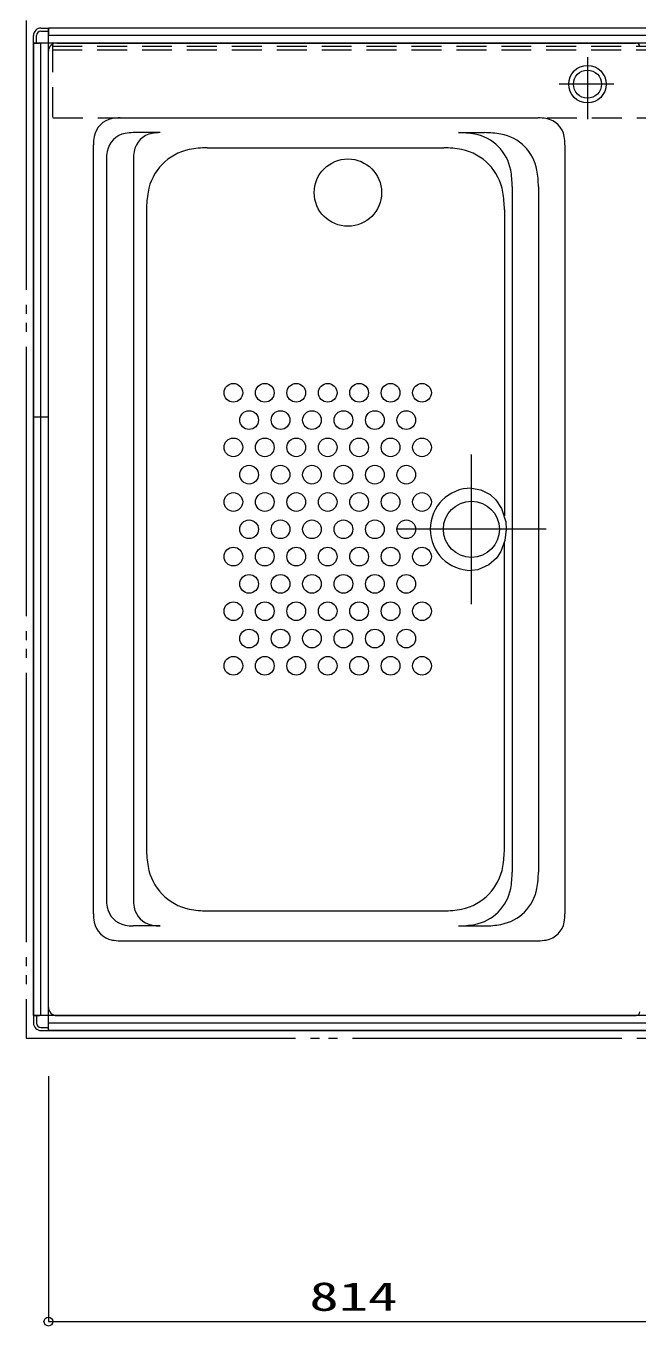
# Model space of a CAD drawing. Units: millimetres on the paper. Extents: x -305 to 305, y -152 to 152.
# Drawn here: x -244.9 to -204.1, y 16.8 to 103.7 of the extents above; entities that cross this region are included whole.
import ezdxf
from ezdxf.enums import TextEntityAlignment as Align

# ---------------------------------------------------------------- set-up
doc = ezdxf.new("R2010")
doc.units = ezdxf.units.MM
for name, pattern in [('DASHED2', [3, 2, -1]), ('LONG_CHAIN', [21, 18, -1, 1, -1]), ('LONG_DOUBLE_CHAIN', [21.8, 18, -1, 0.6, -0.6, 0.6, -1])]:
    doc.linetypes.add(name, pattern=pattern)
doc.layers.add('0-0_0', color=7, linetype='Continuous', lineweight=9)
doc.layers.add('0-1_VIEW0001', color=7, linetype='Continuous', lineweight=9)
doc.styles.add('ＭＳ ゴシック', font='')
doc.styles.get('ＭＳ ゴシック').set_extended_font_data('MS Gothic')

# ---------------------------------------------------------------- blocks, each defined once
blk = doc.blocks.new('_ORIGIN')
at = {"layer": '0-0_0'}
blk.add_line((0, 0), (-1, 0), dxfattribs=at)
blk.add_circle((0, 0), 0.5, dxfattribs=at)

msp = doc.modelspace()

# ---------------------------------------------------------------- linework, layer by layer
at = {"layer": '0-1_VIEW0001'}
for p, q in [((-243.934, 103.573), (-243.434, 103.573)), ((-158.434, 103.573), (-243.434, 103.573)), ((-243.434, 36.573), (-243.434, 103.573)), ((-158.434, 103.573), (-243.434, 103.573)), ((-243.434, 103.573), (-243.434, 103.173)), ((-244.434, 102.573), (-244.434, 103.073)), ((-244.434, 37.573), (-244.434, 102.573)), ((-157.434, 102.573), (-244.434, 102.573)), ((-244.434, 102.573), (-244.434, 37.573)), ((-244.434, 102.573), (-244.034, 102.573)), ((-244.234, 102.573), (-244.234, 103.073)), ((-243.934, 103.373), (-243.434, 103.373)), ((-243.934, 37.573), (-243.934, 102.573)), ((-158.434, 103.073), (-243.434, 103.073)), ((-242.884, 102.574), (-204.184, 102.574)), ((-243.434, 38.123), (-243.434, 102.024)), ((-238.637, 97.574), (-210.732, 97.574)), ((-235.968, 96.582), (-237.767, 96.582)), ((-216.056, 96.582), (-214.306, 96.582)), ((-240.434, 44.371), (-240.434, 95.776)), ((-208.934, 95.776), (-208.934, 44.371)), ((-239.565, 94.784), (-239.565, 45.363)), ((-237.765, 94.784), (-237.765, 45.363)), ((-232.837, 95.573), (-217.032, 95.573)), ((-212.46, 92.987), (-212.46, 47.16)), ((-210.71, 92.987), (-210.71, 47.16)), ((-236.884, 91.434), (-236.884, 48.713)), ((-212.984, 91.44), (-212.984, 70.973)), ((-243.434, 77.573), (-244.434, 77.573)), ((-212.984, 48.707), (-212.984, 69.174)), ((-232.837, 44.573), (-217.032, 44.573)), ((-235.968, 43.565), (-237.767, 43.565)), ((-216.056, 43.565), (-214.306, 43.565)), ((-238.637, 42.573), (-210.732, 42.573)), ((-203.309, 37.573), (-244.434, 37.573)), ((-244.434, 37.573), (-244.434, 37.073)), ((-244.434, 37.573), (-244.034, 37.573)), ((-244.234, 37.573), (-244.234, 37.073)), ((-242.884, 37.573), (-204.184, 37.573)), ((-243.934, 36.773), (-243.434, 36.773)), ((-243.934, 36.573), (-243.434, 36.573)), ((-203.359, 37.073), (-243.434, 37.073)), ((-243.434, 36.573), (-243.434, 36.973)), ((-203.359, 36.573), (-243.434, 36.573)), ((-243.434, 36.573), (-203.359, 36.573)), ((-243.434, 33.533), (-243.434, 17.125)), ((-242.834, 17.125), (-203.334, 17.125))]:
    msp.add_line(p, q, dxfattribs=at)
at = {"layer": '0-1_VIEW0001', "color": 6, "linetype": 'DASHED2'}
for p, q in [((-243.134, 97.623), (-243.134, 102.573)), ((-243.184, 102.373), (-158.684, 102.373)), ((-243.184, 102.123), (-158.684, 102.123)), ((-243.134, 97.573), (-158.684, 97.573))]:
    msp.add_line(p, q, dxfattribs=at)
at = {"layer": '0-1_VIEW0001', "linetype": 'LONG_CHAIN'}
for p, q in [((-207.434, 101.637), (-207.434, 97.481)), ((-205.668, 99.823), (-209.331, 99.823)), ((-215.184, 65.073), (-215.184, 75.073)), ((-210.184, 70.073), (-220.184, 70.073))]:
    msp.add_line(p, q, dxfattribs=at)
at = {"layer": '0-1_VIEW0001', "linetype": 'LONG_DOUBLE_CHAIN'}
msp.add_lwpolyline([(-244.934, 104.073), (-244.934, 36.073), (-203.359, 36.073)], dxfattribs=at)
at = {"layer": '0-1_VIEW0001'}
msp.add_lwpolyline([(-215.184, 72.823), (-214.554, 72.721), (-213.929, 72.389), (-213.56, 72.043), (-213.173, 71.459), (-212.895, 70.574), (-212.856, 70.073), (-212.943, 69.329), (-213.224, 68.591), (-213.517, 68.154), (-214.011, 67.698), (-214.761, 67.369), (-215.184, 67.323)], dxfattribs=at)
for centre, radius in [((-207.434, 99.823), 1.25), ((-207.434, 99.823), 0.94), ((-231.084, 79.198), 0.625), ((-228.984, 79.198), 0.625), ((-226.884, 79.198), 0.625), ((-224.784, 79.198), 0.625), ((-222.684, 79.198), 0.625), ((-220.584, 79.198), 0.625), ((-218.484, 79.198), 0.625), ((-230.034, 77.373), 0.625), ((-227.934, 77.373), 0.625), ((-225.834, 77.373), 0.625), ((-223.734, 77.373), 0.625), ((-221.634, 77.373), 0.625), ((-219.534, 77.373), 0.625), ((-231.084, 75.548), 0.625), ((-228.984, 75.548), 0.625), ((-226.884, 75.548), 0.625), ((-224.784, 75.548), 0.625), ((-222.684, 75.548), 0.625), ((-220.584, 75.548), 0.625), ((-218.484, 75.548), 0.625), ((-230.034, 73.723), 0.625), ((-227.934, 73.723), 0.625), ((-225.834, 73.723), 0.625), ((-223.734, 73.723), 0.625), ((-221.634, 73.723), 0.625), ((-219.534, 73.723), 0.625), ((-231.084, 71.898), 0.625), ((-228.984, 71.898), 0.625), ((-226.884, 71.898), 0.625), ((-224.784, 71.898), 0.625), ((-222.684, 71.898), 0.625), ((-220.584, 71.898), 0.625), ((-218.484, 71.898), 0.625), ((-215.184, 70.073), 1.875), ((-230.034, 70.073), 0.625), ((-227.934, 70.073), 0.625), ((-225.834, 70.073), 0.625), ((-223.734, 70.073), 0.625), ((-221.634, 70.073), 0.625), ((-219.534, 70.073), 0.625), ((-231.084, 68.248), 0.625), ((-228.984, 68.248), 0.625), ((-226.884, 68.248), 0.625), ((-224.784, 68.248), 0.625), ((-222.684, 68.248), 0.625), ((-220.584, 68.248), 0.625), ((-218.484, 68.248), 0.625), ((-230.034, 66.423), 0.625), ((-227.934, 66.423), 0.625), ((-225.834, 66.423), 0.625), ((-223.734, 66.423), 0.625), ((-221.634, 66.423), 0.625), ((-219.534, 66.423), 0.625), ((-231.084, 64.598), 0.625), ((-228.984, 64.598), 0.625), ((-226.884, 64.598), 0.625), ((-224.784, 64.598), 0.625), ((-222.684, 64.598), 0.625), ((-220.584, 64.598), 0.625), ((-218.484, 64.598), 0.625), ((-230.034, 62.773), 0.625), ((-227.934, 62.773), 0.625), ((-225.834, 62.773), 0.625), ((-223.734, 62.773), 0.625), ((-221.634, 62.773), 0.625), ((-219.534, 62.773), 0.625), ((-231.084, 60.948), 0.625), ((-228.984, 60.948), 0.625), ((-226.884, 60.948), 0.625), ((-224.784, 60.948), 0.625), ((-222.684, 60.948), 0.625), ((-220.584, 60.948), 0.625), ((-218.484, 60.948), 0.625)]:
    msp.add_circle(centre, radius, dxfattribs=at)
at = {"layer": '0-1_VIEW0001', "linetype": 'LONG_DOUBLE_CHAIN'}
msp.add_circle((-223.434, 92.573), 2.25, dxfattribs=at)
at = {"layer": '0-1_VIEW0001'}
for centre, radius, start, end in [((-243.934, 103.073), 0.5, 90, 180), ((-243.934, 103.073), 0.3, 90, 180), ((-242.884, 102.024), 0.55, 90, 180.00001), ((-204.184, 102.324), 0.25, 0, 90), ((-238.909, 96.049), 1.5, 100.47531, 169.52468), ((-238.637, 94.574), 3, 90, 100.47531), ((-210.732, 94.574), 3, 79.52468, 90), ((-210.459, 96.049), 1.5, 10.47531, 79.52469), ((-238.04, 95.057), 1.5, 100.47531, 169.52468), ((-237.767, 93.582), 3, 90, 100.47531), ((-236.24, 95.057), 1.5, 100.47531, 169.52468), ((-235.968, 93.582), 3, 90, 100.47531), ((-216.056, 90.582), 6, 79.52469, 90), ((-215.51, 93.532), 3, 10.47531, 79.52468), ((-214.306, 90.582), 6, 79.52469, 90), ((-213.76, 93.532), 3, 10.47531, 79.52468), ((-237.434, 95.776), 3, 169.52468, 180.00001), ((-211.934, 95.776), 3, 0, 10.47531), ((-236.565, 94.784), 3, 169.52468, 180.00001), ((-234.765, 94.784), 3, 169.52468, 180.00001), ((-233.334, 92.023), 3.5, 101.47834, 170.30368), ((-232.837, 89.573), 6, 90, 101.47834), ((-217.032, 89.573), 6, 78.52166, 90), ((-216.534, 92.023), 3.5, 9.69632, 78.52166), ((-218.46, 92.987), 6, 0, 10.47531), ((-216.71, 92.987), 6, 0, 10.47531), ((-229.884, 91.434), 7, 170.30368, 180), ((-219.984, 91.434), 7, 0, 9.69632), ((-215.184, 70.073), 2.75, 90, 270), ((-229.884, 48.713), 7, 179.99999, 189.69632), ((-219.984, 48.713), 7, 350.30368, 0), ((-233.334, 48.123), 3.5, 189.69632, 258.52166), ((-216.534, 48.123), 3.5, 281.47834, 350.30368), ((-218.46, 47.16), 6, 349.52469, 0), ((-216.71, 47.16), 6, 349.52469, 0), ((-215.51, 46.615), 3, 280.47532, 349.52469), ((-213.76, 46.615), 3, 280.47532, 349.52469), ((-236.565, 45.363), 3, 179.99999, 190.47532), ((-234.765, 45.363), 3, 179.99999, 190.47532), ((-237.434, 44.371), 3, 179.99999, 190.47532), ((-238.04, 45.09), 1.5, 190.47532, 259.52469), ((-236.24, 45.09), 1.5, 190.47532, 259.52469), ((-232.837, 50.573), 6, 258.52166, 270), ((-217.032, 50.573), 6, 270, 281.47834), ((-211.934, 44.371), 3, 349.52469, 0), ((-238.909, 44.098), 1.5, 190.47532, 259.52469), ((-237.767, 46.565), 3, 259.52469, 270), ((-235.968, 46.565), 3, 259.52469, 270), ((-216.056, 49.565), 6, 270, 280.47532), ((-214.306, 49.565), 6, 270, 280.47532), ((-210.459, 44.098), 1.5, 280.47531, 349.52469), ((-238.637, 45.573), 3, 259.52469, 270), ((-210.732, 45.573), 3, 270, 280.47532), ((-242.884, 38.123), 0.55, 179.99999, 270), ((-204.184, 37.823), 0.25, 270, 0), ((-243.934, 37.073), 0.5, 180, 270), ((-243.934, 37.073), 0.3, 180, 270)]:
    msp.add_arc(centre, radius, start, end, dxfattribs=at)

# ---------------------------------------------------------------- block references
at = {"layer": '0-1_VIEW0001', "xscale": 0.6, "yscale": 0.6, "rotation": 180}
msp.add_blockref('_ORIGIN', (-243.434, 17.125), dxfattribs=at)

# ---------------------------------------------------------------- texts
at = {"layer": '0-1_VIEW0001', "style": 'ＭＳ ゴシック', "width": 1.5}
msp.add_text('814', height=1.921, dxfattribs=at).set_placement((-226.008, 17.264), align=Align.BOTTOM_LEFT)

doc.saveas('drawing.dxf')
